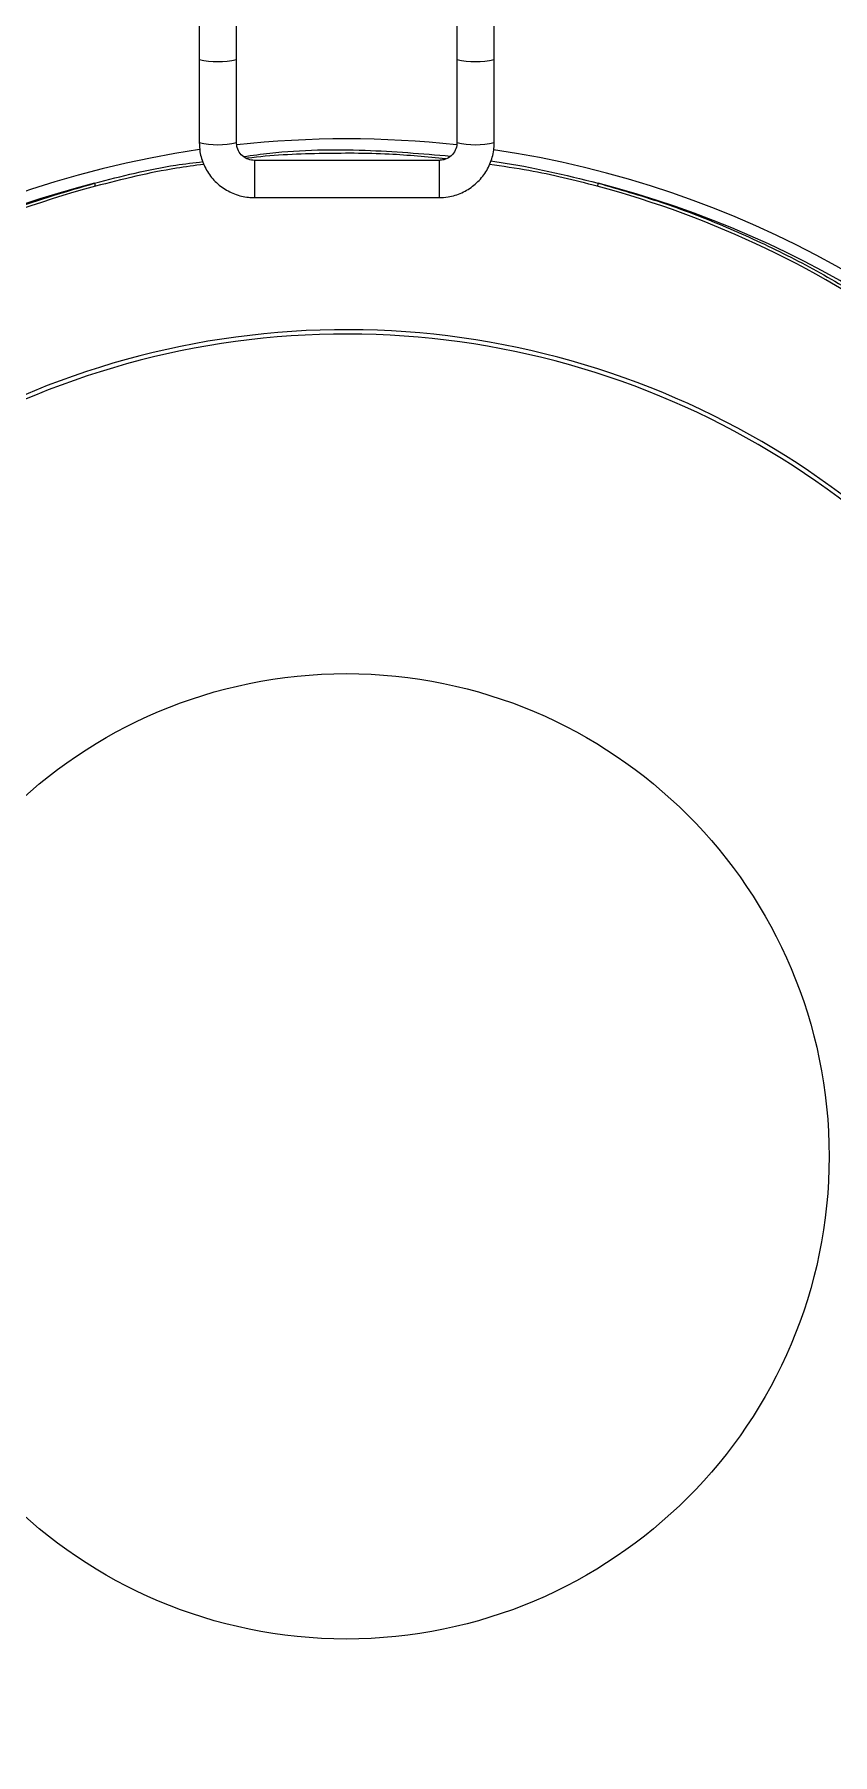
# Model space of a CAD drawing. Extents: x 7 to 135, y 1 to 99.
# Drawn here: x 56.15 to 58.83, y 43.28 to 49.06 of the extents above; entities that cross this region are included whole.
import ezdxf

# ---------------------------------------------------------------- set-up
doc = ezdxf.new("R2010")
doc.units = 0
doc.header["$MEASUREMENT"] = 0
doc.layers.add('OBJECT', color=7, linetype='CONTINUOUS')

msp = doc.modelspace()

# ---------------------------------------------------------------- linework, layer by layer
at = {"layer": 'OBJECT'}
for p, q in [((56.7026, 49.1031), (56.7026, 48.9715)), ((56.8276, 48.9715), (56.8276, 49.1031)), ((57.5676, 49.1031), (57.5676, 48.9715)), ((57.6926, 48.9715), (57.6926, 49.1031)), ((56.7026, 48.9715), (56.7026, 48.6923)), ((56.8276, 48.6923), (56.8276, 48.9715)), ((57.5676, 48.9715), (57.5676, 48.6923)), ((57.6926, 48.6923), (57.6926, 48.9715)), ((57.5076, 48.6327), (56.8876, 48.6327)), ((56.8876, 48.6327), (56.8876, 48.5077)), ((57.5076, 48.6327), (57.5076, 48.5077)), ((56.8876, 48.5077), (57.5076, 48.5077))]:
    msp.add_line(p, q, dxfattribs=at)
msp.add_circle((57.1964, 45.29), 1.62, dxfattribs=at)
for centre, radius, start, end in [((56.7651, 49.2404), 0.2761, 256.91529, 283.08471), ((57.6301, 49.2404), 0.2761, 256.91532, 283.08468), ((56.7651, 48.9612), 0.2761, 256.91529, 283.08471), ((57.1963, 45.3299), 3.375, 83.71522, 96.25358), ((57.6301, 48.9612), 0.2761, 256.91532, 283.08468), ((57.1963, 45.3299), 3.375, 98.38627, 0), ((57.1963, 45.3299), 3.375, 0, 81.58655), ((57.1964, 45.29), 3.3738, 104.50112, 138.98743), ((55.2216, 48.2437), 1.1724, 14.94654, 15.46659), ((59.1679, 48.2445), 1.1691, 164.53192, 165.05342), ((57.1964, 45.29), 3.3738, 38.89458, 75.49888), ((57.1964, 45.2895), 2.775, 27.94716, 151.71395), ((57.1964, 45.29), 2.76, 28.10017, 151.71395), ((57.1964, 45.33), 3.3575, 212.52932, 332.42276)]:
    msp.add_arc(centre, radius, start, end, dxfattribs=at)
for start_param, end_param in [(0.261089, 0.631602), (5.651583, 6.022096)]:
    msp.add_ellipse((57.1964, 45.3931), major_axis=(0, 3.2635), ratio=0.999506, start_param=start_param, end_param=end_param, dxfattribs=at)
for points, knots in [([(56.7026, 48.6923), (56.7031, 48.6821), (56.7043, 48.656), (56.7172, 48.6153), (56.7426, 48.5742), (56.778, 48.541), (56.8206, 48.5181), (56.8585, 48.5086), (56.881, 48.5079), (56.8876, 48.5077)], [0, 0, 0, 0, 0.105458, 0.270576, 0.4359533, 0.6013498, 0.7667886, 0.932285, 1, 1, 1, 1]), ([(56.8876, 48.6327), (56.8842, 48.6329), (56.8736, 48.6334), (56.8561, 48.64), (56.8391, 48.6549), (56.8291, 48.6736), (56.828, 48.6867), (56.8276, 48.6923)], [0, 0, 0, 0, 0.105632, 0.339871, 0.578933, 0.819571, 1, 1, 1, 1]), ([(56.8514, 48.6459), (56.8809, 48.6499), (57.0158, 48.6683), (57.2489, 48.672), (57.4505, 48.6552), (57.5461, 48.6473)], [0, 0, 0, 0, 0.12806, 0.586697, 1, 1, 1, 1]), ([(57.5676, 48.6923), (57.5674, 48.689), (57.5669, 48.6784), (57.5602, 48.6608), (57.5448, 48.6438), (57.526, 48.6342), (57.513, 48.6331), (57.5076, 48.6327)], [0, 0, 0, 0, 0.105659, 0.344284, 0.586784, 0.828043, 1, 1, 1, 1]), ([(57.5076, 48.5077), (57.5177, 48.5082), (57.5439, 48.5095), (57.5847, 48.5223), (57.6259, 48.5477), (57.6592, 48.583), (57.6822, 48.6256), (57.6916, 48.6634), (57.6923, 48.6858), (57.6926, 48.6923)], [0, 0, 0, 0, 0.105317, 0.270636, 0.436237, 0.601819, 0.767357, 0.932841, 1, 1, 1, 1]), ([(56.3516, 48.5563), (56.4418, 48.5797), (56.5618, 48.6107), (56.6847, 48.625), (56.7153, 48.6285)], [0, 0, 0, 0, 0.751774, 1, 1, 1, 1]), ([(56.7181, 48.6192), (56.6873, 48.6152), (56.5645, 48.5993), (56.4443, 48.5688), (56.3544, 48.546)], [0, 0, 0, 0, 0.2510582, 1, 1, 1, 1]), ([(57.5302, 48.6381), (57.467, 48.6441), (57.3255, 48.6577), (57.1031, 48.6565), (56.943, 48.6506), (56.8627, 48.6394), (56.8618, 48.6393)], [0, 0, 0, 0, 0.284234, 0.63637, 0.996147, 1, 1, 1, 1]), ([(58.0384, 48.546), (57.9623, 48.5653), (57.8428, 48.5956), (57.7207, 48.6127), (57.6763, 48.619)], [0, 0, 0, 0, 0.636371, 1, 1, 1, 1]), ([(57.6814, 48.6308), (57.6905, 48.6295), (57.8119, 48.6131), (57.931, 48.5836), (58.0411, 48.5563)], [0, 0, 0, 0, 0.074737, 1, 1, 1, 1]), ([(55.264, 48.0356), (55.2721, 48.0415), (55.3125, 48.0709), (55.4198, 48.1449), (55.5909, 48.2497), (55.82, 48.3674), (56.0728, 48.4741), (56.2587, 48.5289), (56.3516, 48.5563)], [0, 0, 0, 0, 0.0247417, 0.1237246, 0.3223286, 0.5209325, 0.7604662, 1, 1, 1, 1]), ([(58.0411, 48.5563), (58.1118, 48.5359), (58.2531, 48.4952), (58.4606, 48.4157), (58.6636, 48.3225), (58.8902, 48.2002), (59.0403, 48.0967), (59.1287, 48.0356)], [0, 0, 0, 0, 0.181891, 0.363782, 0.54909, 0.734399, 1, 1, 1, 1])]:
    msp.add_open_spline(points, degree=3, knots=knots, dxfattribs=at)

doc.saveas('drawing.dxf')
